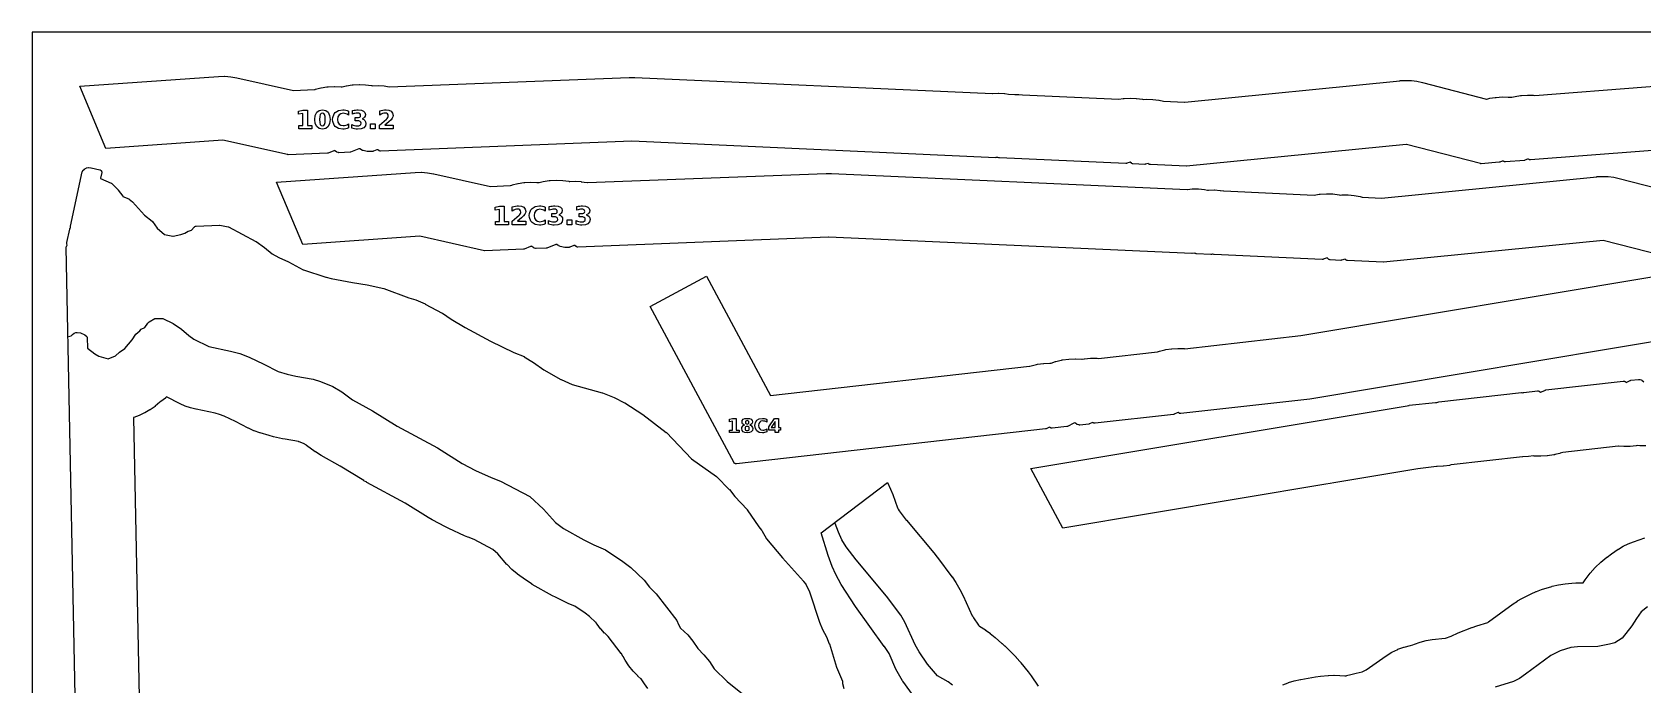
# Model space of a CAD drawing. Header units: millimetres. Extents: x 0 to 841, y 0 to 594.
# Drawn here: x 0 to 503, y 390 to 594 of the extents above; entities that cross this region are included whole.
import ezdxf

# ---------------------------------------------------------------- set-up
doc = ezdxf.new("R2010")
doc.units = ezdxf.units.MM
for name, color, linetype in [('CUT', 1, 'Continuous'), ('ENGRAVE', 5, 'Continuous'), ('SHEET_EDGE_DO_NOT_CUT', 8, 'Continuous')]:
    doc.layers.add(name, color=color, linetype=linetype)

msp = doc.modelspace()

# ---------------------------------------------------------------- linework, layer by layer
at = {"layer": 'CUT'}
for points in [[(540.4, 559.67), (468.24, 554.11), (468.19, 554.11), (468.13, 554.11), (467.95, 554.14), (467.9, 554.15), (467.84, 554.17), (467.79, 554.19), (467.75, 554.22), (467.61, 554.31), (467.6, 554.32), (467.58, 554.32), (467.29, 554.29), (467.28, 554.29), (467.27, 554.28), (466.47, 553.99), (466.43, 553.98), (466.38, 553.97), (466.34, 553.96), (460.36, 553.5), (460.3, 553.5), (460.24, 553.5), (460.06, 553.53), (460.01, 553.54), (459.96, 553.56), (459.91, 553.58), (459.86, 553.61), (459.72, 553.71), (459.71, 553.71), (459.7, 553.71), (459.4, 553.68), (459.39, 553.68), (459.38, 553.68), (458.59, 553.38), (458.54, 553.37), (458.5, 553.36), (458.45, 553.35), (452.75, 552.92), (452.69, 552.92), (452.64, 552.92), (452.58, 552.93), (429.41, 558.96), (429.4, 558.96), (429.38, 558.96), (360.71, 552.13), (360.64, 552.13), (349.4, 552.63), (349.35, 552.64), (349.31, 552.64), (349.27, 552.65), (349.1, 552.71), (349.05, 552.72), (349.01, 552.74), (348.97, 552.76), (348.93, 552.79), (348.9, 552.82), (348.71, 552.99), (348.7, 553), (348.69, 553), (347.87, 552.74), (347.83, 552.72), (347.79, 552.72), (347.74, 552.71), (347.7, 552.71), (343.94, 552.88), (343.88, 552.88), (343.82, 552.9), (343.65, 552.95), (343.61, 552.96), (343.57, 552.98), (343.53, 553), (343.49, 553.03), (343.46, 553.06), (343.13, 553.35), (343.12, 553.36), (343.11, 553.36), (342.82, 553.33), (342.81, 553.33), (342.8, 553.33), (342.1, 553.04), (342.06, 553.02), (342.02, 553.01), (341.97, 553), (341.82, 552.98), (341.78, 552.98), (341.73, 552.98), (302.21, 554.75), (302.16, 554.76), (302.12, 554.77), (302.07, 554.78), (301.76, 554.88), (301.75, 554.88), (301.74, 554.88), (301.16, 554.81), (301.12, 554.8), (301.08, 554.8), (187.38, 559.92), (187.36, 559.92), (108.84, 556.86), (108.78, 556.86), (108.72, 556.87), (108.55, 556.9), (108.5, 556.91), (108.45, 556.93), (108.4, 556.96), (108.36, 556.99), (108, 557.24), (107.99, 557.25), (107.98, 557.25), (107.7, 557.22), (107.69, 557.22), (107.68, 557.22), (106.63, 556.8), (106.58, 556.78), (106.52, 556.77), (106.47, 556.77), (104.81, 556.7), (104.76, 556.7), (104.72, 556.71), (104.67, 556.71), (103.37, 557.03), (103.32, 557.05), (103.27, 557.07), (103.22, 557.09), (102.42, 557.6), (102.41, 557.6), (102.4, 557.6), (102.1, 557.57), (102.09, 557.57), (102.08, 557.57), (99.48, 556.52), (99.44, 556.51), (99.4, 556.5), (99.35, 556.49), (99.31, 556.49), (95.84, 556.36), (95.8, 556.36), (95.75, 556.36), (95.71, 556.37), (95.66, 556.38), (95.24, 556.52), (95.19, 556.54), (95.15, 556.56), (95.11, 556.59), (94.54, 556.98), (94.53, 556.99), (94.52, 556.99), (94.23, 556.96), (94.22, 556.96), (94.21, 556.96), (92.46, 556.25), (92.42, 556.24), (92.38, 556.23), (92.34, 556.22), (92.3, 556.22), (79.93, 555.73), (79.88, 555.73), (79.84, 555.74), (79.8, 555.74), (59.6, 560.25), (59.59, 560.25), (59.58, 560.25), (23.04, 557.68), (14.84, 577.15), (58.17, 580.2), (58.2, 580.2), (60.09, 580.25), (60.14, 580.24), (62.02, 580.1), (62.07, 580.1), (63.93, 579.78), (63.96, 579.77), (81.67, 575.82), (81.68, 575.82), (81.69, 575.82), (88.19, 576.07), (88.2, 576.07), (88.22, 576.08), (88.43, 576.15), (88.48, 576.16), (90.24, 576.61), (90.29, 576.62), (92.1, 576.9), (92.12, 576.9), (92.42, 576.93), (92.45, 576.93), (94.47, 577.04), (94.52, 577.04), (96.53, 576.94), (96.59, 576.94), (96.83, 576.9), (96.84, 576.9), (96.86, 576.9), (98.11, 577.22), (98.16, 577.23), (99.99, 577.51), (100.02, 577.51), (100.32, 577.55), (100.34, 577.55), (102.22, 577.66), (102.27, 577.66), (104.14, 577.58), (104.19, 577.58), (106.05, 577.33), (106.09, 577.32), (106.46, 577.23), (106.47, 577.23), (106.48, 577.23), (108.06, 577.3), (108.11, 577.3), (109.94, 577.21), (109.99, 577.2), (111.52, 576.98), (111.53, 576.98), (111.54, 576.98), (186.58, 579.9), (186.6, 579.9), (188.25, 579.9), (188.28, 579.9), (300.1, 574.87), (300.11, 574.87), (300.12, 574.87), (300.12, 574.87), (300.17, 574.87), (301.98, 574.94), (302.02, 574.94), (303.83, 574.83), (303.88, 574.83), (305.06, 574.65), (305.09, 574.64), (307.02, 574.56), (307.03, 574.56), (308.23, 574.56), (308.28, 574.56), (309.45, 574.45), (309.47, 574.45), (339.55, 573.1), (339.56, 573.1), (339.57, 573.1), (340.87, 573.29), (340.89, 573.29), (341.18, 573.32), (341.2, 573.32), (343.09, 573.42), (343.13, 573.42), (345, 573.33), (345.05, 573.32), (346.9, 573.06), (346.95, 573.05), (347.21, 572.99), (347.23, 572.98), (347.24, 572.98), (348.18, 573.05), (348.23, 573.06), (350.14, 573.01), (350.19, 573.01), (352.1, 572.77), (352.15, 572.77), (353.46, 572.47), (353.47, 572.47), (353.48, 572.47), (360.11, 572.17), (360.15, 572.17), (427.4, 578.86), (427.43, 578.87), (429.16, 578.96), (429.2, 578.96), (430.92, 578.9), (430.97, 578.9), (432.68, 578.69), (432.72, 578.68), (434.42, 578.32), (434.44, 578.32), (454.46, 573.11), (454.47, 573.11), (454.48, 573.11), (454.5, 573.11), (454.51, 573.11), (454.52, 573.11), (455.49, 573.35), (455.53, 573.36), (457.15, 573.61), (457.17, 573.61), (457.46, 573.64), (457.49, 573.65), (459.33, 573.77), (459.38, 573.77), (461.21, 573.72), (461.26, 573.71), (461.68, 573.66), (461.69, 573.66), (461.7, 573.66), (462.38, 573.71), (462.39, 573.72), (462.4, 573.72), (463.37, 573.95), (463.41, 573.96), (465.02, 574.21), (465.04, 574.22), (465.34, 574.25), (465.36, 574.25), (467.21, 574.38), (467.25, 574.38), (469.09, 574.33), (469.13, 574.32), (469.56, 574.27), (469.57, 574.27), (469.58, 574.27), (538.87, 579.61)], [(15.22, 298.43), (10.63, 526.75), (10.63, 526.79), (10.63, 526.83), (10.64, 526.87), (10.69, 527.05), (10.7, 527.1), (10.72, 527.14), (10.74, 527.19), (10.77, 527.23), (10.8, 527.27), (10.94, 527.43), (10.95, 527.44), (10.94, 527.45), (10.84, 527.87), (10.83, 527.92), (10.82, 527.96), (10.82, 528.01), (10.82, 528.17), (10.83, 528.22), (10.84, 528.27), (11.75, 532.48), (11.76, 532.53), (11.78, 532.57), (11.8, 532.62), (11.97, 532.92), (11.98, 532.93), (11.97, 532.94), (11.95, 533.3), (11.95, 533.34), (11.95, 533.39), (11.96, 533.44), (15.65, 550.4), (15.66, 550.44), (15.68, 550.48), (15.69, 550.52), (15.79, 550.71), (15.81, 550.75), (15.81, 550.75), (15.84, 550.79), (15.86, 550.82), (15.89, 550.85), (16.31, 551.24), (16.34, 551.27), (16.38, 551.3), (16.42, 551.32), (16.87, 551.55), (16.91, 551.57), (16.95, 551.59), (16.99, 551.6), (17.55, 551.71), (17.6, 551.72), (17.65, 551.73), (17.69, 551.72), (18.34, 551.67), (18.38, 551.66), (18.42, 551.66), (21.12, 551.01), (21.17, 551), (21.21, 550.98), (21.33, 550.93), (21.38, 550.9), (21.43, 550.87), (21.47, 550.84), (21.51, 550.8), (21.59, 550.7), (21.62, 550.67), (21.64, 550.62), (21.66, 550.58), (21.68, 550.54), (21.69, 550.49), (21.72, 550.36), (21.73, 550.31), (21.73, 550.26), (21.73, 550.21), (21.72, 550.15), (21.35, 548.36), (21.35, 548.35), (21.36, 548.34), (24.68, 546.87), (24.73, 546.84), (24.77, 546.82), (24.8, 546.79), (24.84, 546.76), (26.82, 544.74), (26.87, 544.69), (28.34, 542.73), (28.35, 542.72), (28.36, 542.71), (30.17, 541.93), (30.22, 541.91), (30.26, 541.88), (30.29, 541.86), (31.29, 541.03), (31.32, 541.01), (31.35, 540.98), (35.08, 536.84), (35.09, 536.84), (35.1, 536.83), (37.47, 534.94), (37.5, 534.91), (37.53, 534.88), (37.56, 534.84), (39.07, 532.79), (39.08, 532.77), (39.09, 532.76), (41.37, 530.84), (41.38, 530.83), (41.39, 530.83), (43.98, 530.23), (43.99, 530.22), (44, 530.23), (46.4, 530.77), (46.43, 530.77), (47.71, 531.21), (47.72, 531.22), (47.74, 531.23), (48.7, 531.82), (48.75, 531.85), (48.79, 531.87), (48.84, 531.88), (49.74, 532.11), (49.75, 532.11), (49.76, 532.12), (50.66, 533.13), (50.7, 533.17), (50.73, 533.2), (50.78, 533.23), (50.82, 533.25), (51.04, 533.36), (51.09, 533.38), (51.13, 533.39), (51.18, 533.4), (51.23, 533.4), (58.53, 533.71), (58.59, 533.71), (58.65, 533.7), (61.24, 533.19), (61.29, 533.18), (61.33, 533.16), (61.37, 533.14), (69.93, 528.61), (69.98, 528.58), (72.58, 526.75), (72.61, 526.72), (74.96, 524.8), (74.97, 524.79), (74.98, 524.79), (77.04, 523.6), (77.07, 523.59), (80.05, 522.29), (80.08, 522.28), (84.72, 519.78), (84.73, 519.77), (84.74, 519.77), (91.79, 517.44), (91.81, 517.44), (93.41, 517.05), (93.42, 517.05), (100.08, 515.76), (100.09, 515.75), (104.67, 515.05), (104.7, 515.04), (109.83, 513.93), (109.86, 513.93), (109.9, 513.91), (117.68, 510.97), (117.7, 510.96), (119.84, 510.35), (119.9, 510.33), (122.79, 509.08), (122.84, 509.06), (128.15, 506.18), (128.19, 506.16), (130.89, 504.31), (130.91, 504.31), (135.27, 501.71), (135.28, 501.7), (143.18, 497.43), (143.19, 497.42), (150.48, 493.91), (150.5, 493.9), (153.7, 492.64), (153.74, 492.62), (153.77, 492.6), (156.63, 490.84), (156.67, 490.82), (159.84, 488.49), (159.87, 488.48), (165.23, 485.49), (165.25, 485.48), (168.74, 483.9), (168.75, 483.9), (168.76, 483.9), (178.13, 481.36), (178.18, 481.34), (181.85, 479.86), (181.89, 479.85), (185.13, 478.21), (185.18, 478.19), (190.76, 474.56), (190.79, 474.54), (198.12, 468.94), (198.15, 468.92), (198.17, 468.89), (205.98, 460.71), (205.99, 460.71), (206, 460.7), (213.82, 455.17), (213.86, 455.14), (213.89, 455.11), (217.82, 451.14), (217.86, 451.1), (219.56, 448.97), (219.57, 448.95), (223.36, 444.83), (223.4, 444.78), (227.05, 439.46), (227.06, 439.44), (227.92, 438.39), (227.94, 438.36), (227.97, 438.32), (229.44, 435.73), (229.45, 435.72), (229.45, 435.71), (234.43, 429.81), (234.44, 429.8), (241.02, 422.44), (241.05, 422.4), (241.7, 421.52), (241.72, 421.49), (241.74, 421.45), (242.88, 419.26), (242.9, 419.22), (242.91, 419.18), (246.02, 409.71), (246.02, 409.69), (246.98, 407.38), (247, 407.36), (248.2, 405.12), (248.22, 405.07), (249.08, 402.92), (249.09, 402.89), (251.36, 395.57), (251.37, 395.55), (253.17, 391.18), (253.19, 391.13), (253.2, 391.08), (253.21, 391.04), (253.21, 390.99), (253.21, 390.49), (253.21, 390.47), (253.21, 390.46), (253.67, 388.9)], [(514.08, 522.93), (490.91, 528.96), (490.9, 528.96), (490.88, 528.96), (422.21, 522.13), (422.14, 522.13), (411.05, 522.63), (411.01, 522.63), (410.97, 522.64), (410.93, 522.65), (410.76, 522.7), (410.71, 522.71), (410.67, 522.73), (410.63, 522.76), (410.59, 522.79), (410.55, 522.82), (410.25, 523.12), (410.24, 523.12), (410.23, 523.12), (409.14, 522.75), (409.1, 522.74), (409.05, 522.73), (409, 522.72), (408.96, 522.72), (405.62, 522.87), (405.57, 522.87), (405.53, 522.88), (405.48, 522.9), (405.26, 522.97), (405.21, 522.99), (405.16, 523.02), (405.12, 523.05), (405.07, 523.08), (404.68, 523.47), (404.67, 523.47), (404.66, 523.47), (404.36, 523.44), (404.35, 523.44), (404.34, 523.44), (403.4, 523.04), (403.36, 523.03), (403.32, 523.02), (403.28, 523.01), (403.12, 522.99), (403.08, 522.99), (403.04, 522.99), (369.35, 524.5), (369.3, 524.5), (369.25, 524.51), (369.21, 524.53), (368.88, 524.64), (368.87, 524.64), (368.86, 524.64), (368.48, 524.56), (368.44, 524.55), (368.39, 524.55), (368.35, 524.55), (363.87, 524.75), (363.82, 524.75), (363.77, 524.76), (363.62, 524.8), (363.57, 524.81), (363.53, 524.83), (363.48, 524.86), (363.44, 524.89), (363.3, 524.99), (363.3, 525), (363.28, 524.99), (362.49, 524.83), (362.44, 524.82), (362.4, 524.81), (362.36, 524.81), (248.88, 529.92), (248.86, 529.92), (170.5, 526.86), (170.46, 526.86), (170.41, 526.87), (170.36, 526.88), (170.14, 526.93), (170.09, 526.95), (170.04, 526.97), (169.99, 526.99), (169.95, 527.03), (169.54, 527.35), (169.53, 527.35), (169.52, 527.35), (169.24, 527.33), (169.23, 527.33), (169.22, 527.32), (167.97, 526.81), (167.91, 526.79), (167.86, 526.78), (167.8, 526.77), (166.54, 526.71), (166.49, 526.71), (166.44, 526.71), (166.4, 526.72), (164.95, 527.08), (164.89, 527.1), (164.84, 527.12), (164.48, 527.3), (164.44, 527.33), (164.4, 527.36), (163.96, 527.7), (163.95, 527.71), (163.94, 527.71), (163.64, 527.68), (163.63, 527.68), (163.62, 527.67), (160.82, 526.52), (160.78, 526.51), (160.73, 526.49), (160.69, 526.49), (160.65, 526.48), (157.5, 526.37), (157.45, 526.37), (157.4, 526.38), (157.36, 526.38), (157.31, 526.4), (156.84, 526.56), (156.79, 526.58), (156.75, 526.6), (156.71, 526.63), (156.08, 527.09), (156.07, 527.1), (156.05, 527.1), (155.76, 527.06), (155.75, 527.06), (155.73, 527.06), (153.73, 526.24), (153.69, 526.23), (153.65, 526.22), (153.61, 526.21), (153.57, 526.21), (141.43, 525.73), (141.38, 525.73), (141.34, 525.74), (141.3, 525.74), (121.1, 530.25), (121.09, 530.25), (121.08, 530.25), (84.54, 527.68), (76.34, 547.15), (119.67, 550.2), (119.7, 550.2), (121.59, 550.25), (121.64, 550.24), (123.52, 550.1), (123.57, 550.1), (125.43, 549.78), (125.46, 549.77), (143.17, 545.82), (143.18, 545.82), (143.19, 545.82), (149.4, 546.06), (149.42, 546.06), (149.43, 546.06), (149.95, 546.25), (150, 546.26), (151.77, 546.71), (151.82, 546.72), (153.64, 547), (153.66, 547), (153.95, 547.04), (153.98, 547.04), (155.8, 547.15), (155.84, 547.15), (157.65, 547.09), (157.7, 547.08), (158.35, 547), (158.37, 547), (158.38, 547), (159.64, 547.32), (159.69, 547.33), (161.53, 547.62), (161.56, 547.62), (161.85, 547.65), (161.88, 547.65), (163.81, 547.76), (163.86, 547.76), (165.77, 547.68), (165.82, 547.68), (167.73, 547.41), (167.77, 547.4), (168.01, 547.34), (168.02, 547.34), (168.03, 547.34), (169.63, 547.41), (169.68, 547.41), (171.54, 547.31), (171.59, 547.3), (173.44, 547.02), (173.48, 547.02), (173.54, 547), (173.55, 547), (173.57, 547), (248.08, 549.9), (248.1, 549.9), (249.75, 549.9), (249.78, 549.9), (360.94, 544.9), (360.97, 544.9), (362.46, 545.03), (362.5, 545.04), (364.39, 545.02), (364.44, 545.02), (366.31, 544.83), (366.36, 544.82), (367.28, 544.63), (367.29, 544.63), (367.3, 544.63), (367.49, 544.66), (367.53, 544.66), (369.37, 544.7), (369.42, 544.7), (371.26, 544.56), (371.3, 544.56), (372.3, 544.39), (372.33, 544.39), (400.55, 543.12), (400.56, 543.12), (400.57, 543.12), (402.11, 543.37), (402.14, 543.37), (402.43, 543.4), (402.46, 543.41), (404.41, 543.53), (404.45, 543.53), (406.39, 543.46), (406.44, 543.45), (408.37, 543.19), (408.41, 543.18), (408.71, 543.11), (408.73, 543.11), (408.74, 543.11), (409.26, 543.16), (409.31, 543.16), (411.17, 543.16), (411.21, 543.16), (413.06, 542.99), (413.11, 542.98), (414.93, 542.63), (414.98, 542.62), (415.58, 542.45), (415.59, 542.44), (415.61, 542.44), (421.61, 542.17), (421.65, 542.17), (488.9, 548.86), (488.93, 548.87), (490.66, 548.96), (490.7, 548.96), (492.42, 548.9), (492.47, 548.9), (494.18, 548.69), (494.22, 548.68), (495.92, 548.32), (495.94, 548.32), (515.78, 543.16)], [(517.41, 499.14), (399.24, 479.38), (399.24, 479.38), (399.21, 479.38), (358.92, 474.83), (358.88, 474.82), (358.84, 474.82), (358.79, 474.83), (358.6, 474.86), (358.56, 474.87), (358.51, 474.88), (358.46, 474.9), (358.42, 474.92), (358.38, 474.95), (358.13, 475.14), (358.12, 475.14), (358.11, 475.14), (357.82, 475.09), (357.81, 475.08), (357.8, 475.08), (356.84, 474.62), (356.79, 474.6), (356.73, 474.58), (356.68, 474.57), (332.13, 471.8), (332.07, 471.79), (332.01, 471.8), (331.85, 471.82), (331.8, 471.83), (331.75, 471.84), (331.7, 471.86), (331.66, 471.88), (331.62, 471.91), (331.37, 472.08), (331.36, 472.09), (331.35, 472.09), (330.34, 471.62), (330.29, 471.6), (330.24, 471.59), (330.19, 471.58), (327.33, 471.25), (327.28, 471.25), (327.24, 471.25), (327.19, 471.26), (327.15, 471.27), (326.54, 471.42), (326.5, 471.43), (326.46, 471.45), (326.42, 471.47), (326.38, 471.49), (325.78, 471.91), (325.77, 471.92), (325.76, 471.91), (325.48, 471.86), (325.47, 471.86), (325.46, 471.85), (323.49, 470.85), (323.45, 470.83), (323.4, 470.82), (323.36, 470.81), (323.32, 470.8), (318.68, 470.28), (318.63, 470.28), (318.57, 470.28), (318.52, 470.29), (318.4, 470.31), (318.35, 470.32), (318.3, 470.34), (318.25, 470.37), (318.21, 470.4), (317.99, 470.55), (317.98, 470.56), (317.97, 470.56), (317.69, 470.5), (317.68, 470.5), (317.67, 470.5), (316.81, 470.09), (316.76, 470.07), (316.71, 470.06), (316.65, 470.05), (220.07, 459.13), (220.03, 459.13), (219.99, 459.13), (219.95, 459.13), (219.76, 459.16), (219.71, 459.16), (219.67, 459.18), (219.63, 459.19), (219.59, 459.21), (219.55, 459.23), (219.5, 459.26), (219.46, 459.29), (219.43, 459.33), (219.39, 459.36), (219.36, 459.4), (219.34, 459.45), (193.06, 508.27), (210.67, 517.74), (230.73, 480.47), (230.74, 480.46), (230.75, 480.46), (311.66, 489.61), (311.67, 489.61), (311.69, 489.62), (312.15, 489.77), (312.19, 489.78), (313.79, 490.17), (313.81, 490.18), (314.1, 490.23), (314.12, 490.24), (316.04, 490.52), (316.08, 490.52), (318, 490.61), (318.05, 490.61), (318.38, 490.6), (318.39, 490.6), (318.4, 490.6), (319.78, 491.08), (319.83, 491.09), (321.57, 491.53), (321.6, 491.53), (321.88, 491.59), (321.91, 491.59), (323.89, 491.88), (323.94, 491.89), (325.93, 491.97), (325.98, 491.97), (327.97, 491.85), (328.02, 491.85), (328.02, 491.85), (328.04, 491.85), (328.05, 491.85), (328.73, 491.97), (328.78, 491.98), (330.74, 492.14), (330.79, 492.14), (332.75, 492.1), (332.8, 492.1), (333.2, 492.05), (333.21, 492.05), (333.22, 492.05), (351.59, 494.12), (351.6, 494.13), (351.61, 494.13), (352.23, 494.34), (352.27, 494.35), (353.88, 494.74), (353.9, 494.75), (354.19, 494.81), (354.21, 494.81), (356.06, 495.09), (356.11, 495.1), (357.97, 495.2), (358.02, 495.2), (359.88, 495.12), (359.93, 495.12), (360.13, 495.09), (360.14, 495.09), (360.15, 495.09), (396.44, 499.19), (396.46, 499.2), (507.4, 517.74)], [(504.25, 464.72), (502.38, 464.75), (502.33, 464.75), (501.54, 464.84), (501.53, 464.84), (501.51, 464.84), (501.23, 464.78), (501.19, 464.77), (499.35, 464.57), (499.3, 464.57), (497.45, 464.54), (497.4, 464.54), (495.66, 464.68), (495.64, 464.68), (495.63, 464.68), (478.3, 462.72), (478.29, 462.71), (478.27, 462.71), (477.43, 462.42), (477.39, 462.4), (475.82, 462), (475.8, 461.99), (475.51, 461.93), (475.49, 461.93), (473.51, 461.6), (473.45, 461.6), (471.46, 461.48), (471.41, 461.48), (469.41, 461.57), (469.36, 461.57), (469.17, 461.6), (469.15, 461.61), (469.14, 461.6), (467.6, 461.39), (467.56, 461.38), (465.8, 461.3), (465.77, 461.3), (465.75, 461.3), (465.74, 461.3), (443.41, 458.77), (443.38, 458.77), (442.99, 458.67), (442.94, 458.66), (441, 458.36), (440.95, 458.36), (438.99, 458.26), (438.94, 458.26), (438.86, 458.26), (438.85, 458.26), (438.84, 458.26), (433.02, 457.6), (433, 457.6), (406.71, 453.21), (406.7, 453.2), (405.6, 452.95), (405.55, 452.94), (404.24, 452.79), (404.22, 452.79), (322.06, 439.06), (312.05, 457.66), (430.23, 477.41), (430.23, 477.41), (430.25, 477.42), (438.54, 478.35), (438.6, 478.35), (438.66, 478.35), (438.95, 478.31), (438.96, 478.31), (438.97, 478.31), (439.52, 478.46), (439.59, 478.47), (465.36, 481.38), (465.41, 481.39), (465.47, 481.38), (465.71, 481.36), (465.73, 481.36), (465.74, 481.36), (465.99, 481.44), (466.04, 481.46), (466.09, 481.46), (470.39, 481.95), (470.44, 481.95), (470.49, 481.95), (470.54, 481.94), (470.79, 481.89), (470.84, 481.88), (470.89, 481.86), (470.93, 481.84), (470.98, 481.82), (471.02, 481.78), (471.3, 481.54), (471.31, 481.54), (471.32, 481.54), (471.61, 481.6), (471.62, 481.6), (471.63, 481.61), (472.83, 482.2), (472.88, 482.22), (472.94, 482.24), (473, 482.25), (497.19, 484.98), (497.24, 484.98), (497.28, 484.98), (497.33, 484.97), (497.54, 484.94), (497.59, 484.93), (497.64, 484.91), (497.68, 484.89), (497.73, 484.86), (497.77, 484.83), (498.06, 484.59), (498.07, 484.59), (498.08, 484.59), (499.37, 485.19), (499.42, 485.21), (499.48, 485.23), (499.53, 485.24), (501.95, 485.52), (502.01, 485.52), (502.07, 485.52), (502.38, 485.48), (502.43, 485.47), (502.49, 485.45), (502.85, 485.33), (502.89, 485.31), (502.93, 485.28), (502.97, 485.26), (503.64, 484.77)], [(192.4, 388.9), (191.3, 390.4), (191.28, 390.42), (190.27, 391.95), (190.25, 391.97), (190.24, 391.99), (190.23, 391.99), (190.22, 392), (189.29, 392.83), (189.27, 392.85), (187.79, 394.32), (187.76, 394.36), (186.45, 395.97), (186.42, 396.01), (185.28, 397.76), (185.27, 397.79), (184.62, 398.91), (184.61, 398.93), (184.1, 399.89), (184.1, 399.9), (184.09, 399.91), (180.01, 405.15), (179.99, 405.18), (178.89, 406.26), (178.87, 406.27), (177.66, 407.56), (177.63, 407.6), (176.54, 408.99), (176.53, 409.01), (176.18, 409.5), (176.18, 409.51), (176.17, 409.52), (174.14, 411.38), (174.13, 411.4), (172.79, 412.43), (172.78, 412.44), (169.56, 414.63), (169.55, 414.64), (169.54, 414.64), (167.71, 415.41), (167.7, 415.42), (166.65, 415.9), (166.63, 415.91), (163.49, 417.47), (163.48, 417.47), (162.62, 417.93), (162.61, 417.93), (156.26, 421.47), (156.23, 421.49), (154.13, 422.85), (154.1, 422.86), (151.6, 424.71), (151.58, 424.73), (149.92, 426.1), (149.88, 426.14), (148.37, 427.69), (148.35, 427.71), (145.52, 430.97), (145.5, 430.99), (143.95, 432.39), (143.95, 432.4), (143.94, 432.4), (138.12, 435.44), (138.1, 435.45), (136.18, 436.19), (136.17, 436.2), (135.09, 436.66), (135.07, 436.66), (130.18, 438.91), (130.17, 438.91), (129.13, 439.42), (129.12, 439.43), (124.99, 441.62), (124.98, 441.63), (123.78, 442.32), (123.77, 442.33), (116.55, 446.84), (116.53, 446.84), (104.54, 453.35), (104.53, 453.36), (103.64, 453.87), (103.63, 453.88), (96.18, 458.43), (96.18, 458.44), (90.33, 461.73), (90.3, 461.74), (88.49, 462.9), (88.47, 462.91), (85.69, 464.91), (85.67, 464.92), (84.78, 465.46), (84.77, 465.47), (84.76, 465.47), (83.38, 466.05), (83.35, 466.05), (83.2, 466.1), (83.17, 466.11), (79.01, 466.83), (79, 466.83), (78.21, 466.99), (78.2, 466.99), (75.45, 467.58), (75.44, 467.58), (74.02, 467.94), (74, 467.95), (71.19, 468.78), (71.17, 468.78), (69.34, 469.42), (69.29, 469.44), (67.54, 470.26), (67.51, 470.27), (63.54, 472.36), (63.53, 472.36), (59.99, 474.01), (59.97, 474.02), (58.54, 474.56), (58.52, 474.57), (57.19, 474.95), (57.18, 474.95), (51.19, 476.18), (51.17, 476.19), (49.5, 476.61), (49.46, 476.62), (47.84, 477.18), (47.8, 477.2), (46.23, 477.9), (46.21, 477.91), (42.01, 480.02), (42, 480.03), (41.99, 480.02), (41.66, 479.72), (41.63, 479.69), (40.2, 478.63), (40.18, 478.61), (39.92, 478.44), (39.92, 478.43), (39.91, 478.42), (39.86, 478.37), (39.84, 478.36), (38.41, 477.12), (38.37, 477.09), (36.84, 476), (36.8, 475.98), (35.18, 475.04), (35.13, 475.02), (33.41, 474.24), (33.39, 474.23), (31.71, 473.57), (31.7, 473.57), (31.7, 473.55), (35.22, 298.81)], [(276.48, 385.19), (272.01, 391.23), (271.98, 391.28), (269.89, 394.93), (269.87, 394.98), (267.76, 399.83), (267.75, 399.84), (267.75, 399.85), (266.28, 402.09), (266.27, 402.1), (257.28, 414.55), (257.26, 414.57), (252.83, 421.45), (252.81, 421.48), (251.13, 424.56), (251.11, 424.6), (250.01, 427.04), (250, 427.07), (248.7, 430.51), (248.69, 430.54), (246.54, 437.53), (267.24, 453.32), (268.23, 451.22), (268.24, 451.2), (268.92, 449.55), (268.93, 449.53), (270.42, 445.42), (270.43, 445.4), (270.63, 444.98), (270.64, 444.95), (270.92, 444.5), (270.93, 444.49), (273.14, 441.53), (273.15, 441.52), (282.24, 430.65), (282.25, 430.64), (282.87, 429.85), (282.88, 429.84), (287.4, 423.84), (287.42, 423.82), (288.61, 422.05), (288.62, 422.03), (289.9, 419.89), (289.91, 419.87), (290.94, 417.9), (290.95, 417.87), (293.77, 411.65), (293.78, 411.63), (294.13, 411.01), (294.14, 410.98), (295.73, 408.69), (295.74, 408.67), (295.9, 408.48), (295.91, 408.47), (295.92, 408.47), (295.98, 408.43), (296, 408.42), (297.87, 407.22), (297.89, 407.21), (299.31, 406.18), (299.33, 406.17), (300.89, 404.92), (300.91, 404.9), (303.04, 403.01), (303.05, 403), (303.87, 402.23), (303.88, 402.22), (307.42, 398.69), (307.44, 398.67), (308.92, 397.02), (308.94, 396.99), (311.26, 394.1), (311.27, 394.09), (312.17, 392.86), (312.19, 392.84), (314.32, 389.7)], [(390.78, 390.07), (392.51, 390.75), (392.56, 390.76), (394.34, 391.28), (394.37, 391.28), (396.37, 391.76), (396.39, 391.76), (397.55, 392), (397.56, 392), (400.97, 392.59), (400.99, 392.59), (402.56, 392.8), (402.58, 392.8), (405.01, 393.03), (405.03, 393.03), (406.78, 393.11), (406.82, 393.11), (408.57, 393.04), (408.59, 393.03), (410.17, 392.9), (410.18, 392.9), (410.2, 392.9), (410.4, 392.92), (410.44, 392.93), (410.71, 392.94), (410.73, 392.94), (410.74, 392.95), (412, 393.32), (412.02, 393.33), (413.69, 393.75), (413.71, 393.75), (415.58, 394.14), (415.59, 394.14), (415.6, 394.14), (416.83, 394.75), (416.84, 394.75), (416.85, 394.76), (423.09, 399.14), (423.11, 399.16), (424.84, 400.24), (424.88, 400.27), (426.7, 401.16), (426.75, 401.18), (428.65, 401.88), (428.7, 401.89), (430.67, 402.39), (430.7, 402.4), (431.41, 402.54), (431.42, 402.55), (431.44, 402.55), (431.92, 402.76), (431.94, 402.76), (433.72, 403.41), (433.76, 403.43), (435.58, 403.9), (435.62, 403.91), (437.49, 404.21), (437.51, 404.21), (441.57, 404.66), (441.58, 404.67), (441.59, 404.67), (443.4, 405.29), (443.43, 405.3), (445.6, 406.31), (445.63, 406.32), (449.9, 407.99), (449.92, 408), (451.4, 408.51), (451.42, 408.52), (454.81, 409.54), (454.82, 409.54), (454.83, 409.55), (455.08, 409.72), (455.09, 409.73), (462.74, 415.35), (462.75, 415.36), (464.08, 416.26), (464.11, 416.28), (465.51, 417.06), (465.52, 417.07), (468.42, 418.55), (468.44, 418.56), (469.98, 419.26), (470.02, 419.27), (471.6, 419.84), (471.62, 419.84), (474.89, 420.85), (474.92, 420.86), (476.91, 421.36), (476.97, 421.37), (479, 421.66), (479.03, 421.67), (481.1, 421.85), (481.12, 421.85), (482.4, 421.92), (482.41, 421.93), (484.68, 421.98), (484.69, 421.98), (484.69, 421.99), (485.3, 422.87), (485.31, 422.89), (486.85, 424.93), (486.87, 424.95), (488.39, 426.74), (488.44, 426.78), (490.17, 428.38), (490.19, 428.4), (492.09, 429.95), (492.11, 429.96), (493.53, 431.02), (493.55, 431.03), (495.62, 432.43), (495.64, 432.45), (497.12, 433.36), (497.16, 433.38), (498.71, 434.15), (498.75, 434.17), (500.37, 434.8), (500.39, 434.81), (503.89, 436)]]:
    msp.add_lwpolyline(points, dxfattribs=at)
at = {"layer": 'ENGRAVE'}
for points in [[(83.27, 564.86), (84.59, 564.86), (84.59, 568.63), (83.23, 568.35), (83.23, 569.37), (84.59, 569.65), (86.02, 569.65), (86.02, 564.86), (87.34, 564.86), (87.34, 563.82), (83.27, 563.82), (83.27, 564.86)], [(93.08, 566.73), (92.92, 565.45), (92.45, 564.49), (91.7, 563.9), (90.68, 563.71), (89.66, 563.9), (88.9, 564.49), (88.43, 565.45), (88.28, 566.73), (88.43, 568.02), (88.9, 568.97), (89.66, 569.56), (90.68, 569.76), (91.7, 569.56), (92.45, 568.97), (92.92, 568.02), (93.08, 566.73)], [(91.57, 566.74), (91.52, 567.67), (91.37, 568.28), (91.09, 568.62), (90.68, 568.73), (90.27, 568.62), (89.99, 568.28), (89.83, 567.67), (89.78, 566.74), (89.83, 565.8), (89.99, 565.18), (90.27, 564.84), (90.68, 564.73), (91.09, 564.84), (91.37, 565.18), (91.52, 565.8), (91.57, 566.74)], [(98.82, 564.14), (98.4, 563.95), (97.96, 563.82), (97.5, 563.73), (97.02, 563.71), (95.71, 563.91), (94.71, 564.52), (94.34, 564.96), (93.91, 566.07), (93.86, 566.73), (93.91, 567.39), (94.34, 568.5), (94.71, 568.94), (95.71, 569.55), (97.02, 569.76), (97.5, 569.73), (97.96, 569.65), (98.4, 569.51), (98.82, 569.32), (98.82, 568.12), (98.41, 568.36), (98, 568.53), (97.58, 568.63), (97.14, 568.67), (96.42, 568.54), (95.87, 568.15), (95.53, 567.54), (95.41, 566.73), (95.53, 565.92), (95.87, 565.31), (96.42, 564.92), (97.14, 564.8), (97.58, 564.83), (98, 564.93), (98.41, 565.1), (98.82, 565.35), (98.82, 564.14)], [(103.06, 566.96), (103.58, 566.76), (103.95, 566.43), (104.19, 566.01), (104.26, 565.48), (104.1, 564.71), (103.6, 564.16), (102.78, 563.82), (101.66, 563.71), (101.21, 563.72), (100.76, 563.78), (100.31, 563.87), (99.87, 564), (99.87, 565.16), (100.29, 564.97), (100.7, 564.84), (101.12, 564.76), (101.52, 564.73), (102.05, 564.78), (102.44, 564.94), (102.68, 565.19), (102.76, 565.53), (102.68, 565.88), (102.43, 566.13), (102.03, 566.29), (101.47, 566.34), (100.87, 566.34), (100.87, 567.31), (101.5, 567.31), (101.99, 567.35), (102.34, 567.49), (102.55, 567.71), (102.62, 568.03), (102.55, 568.32), (102.35, 568.55), (102.03, 568.68), (101.59, 568.73), (101.23, 568.71), (100.86, 568.65), (100.49, 568.55), (100.12, 568.41), (100.12, 569.51), (100.56, 569.62), (101, 569.69), (101.43, 569.74), (101.86, 569.76), (102.85, 569.66), (103.56, 569.38), (103.98, 568.92), (104.12, 568.26), (104.06, 567.8), (103.85, 567.42), (103.52, 567.15), (103.06, 566.96)], [(110.24, 564.92), (112.81, 564.92), (112.81, 563.82), (108.57, 563.82), (108.57, 564.92), (110.7, 566.8), (110.95, 567.06), (111.12, 567.31), (111.22, 567.56), (111.26, 567.82), (111.19, 568.19), (110.98, 568.48), (110.66, 568.67), (110.25, 568.73), (109.88, 568.69), (109.48, 568.58), (109.05, 568.39), (108.59, 568.13), (108.59, 569.41), (109.09, 569.56), (109.59, 569.67), (110.08, 569.74), (110.56, 569.76), (111.49, 569.64), (112.19, 569.3), (112.62, 568.74), (112.77, 568.01), (112.71, 567.55), (112.52, 567.12), (112.14, 566.64), (111.49, 566.02), (110.24, 564.92)], [(105.71, 565.33), (107.12, 565.33), (107.12, 563.82), (105.71, 563.82), (105.71, 565.33)], [(144.74, 534.86), (146.07, 534.86), (146.07, 538.63), (144.7, 538.35), (144.7, 539.37), (146.06, 539.65), (147.49, 539.65), (147.49, 534.86), (148.82, 534.86), (148.82, 533.82), (144.74, 533.82), (144.74, 534.86)], [(151.67, 534.92), (154.24, 534.92), (154.24, 533.82), (150, 533.82), (150, 534.92), (152.13, 536.8), (152.38, 537.06), (152.55, 537.31), (152.65, 537.56), (152.69, 537.82), (152.62, 538.19), (152.41, 538.48), (152.09, 538.67), (151.68, 538.73), (151.31, 538.69), (150.91, 538.58), (150.48, 538.39), (150.01, 538.13), (150.01, 539.41), (150.52, 539.56), (151.02, 539.67), (151.51, 539.74), (151.99, 539.76), (152.92, 539.64), (153.62, 539.3), (154.05, 538.74), (154.2, 538.01), (154.14, 537.55), (153.95, 537.12), (153.57, 536.64), (152.92, 536.02), (151.67, 534.92)], [(160.29, 534.14), (159.87, 533.95), (159.43, 533.82), (158.97, 533.73), (158.49, 533.71), (157.18, 533.91), (156.18, 534.52), (155.81, 534.96), (155.38, 536.07), (155.33, 536.73), (155.38, 537.39), (155.81, 538.5), (156.18, 538.94), (157.18, 539.55), (158.49, 539.76), (158.97, 539.73), (159.43, 539.65), (159.87, 539.51), (160.29, 539.32), (160.29, 538.12), (159.88, 538.36), (159.47, 538.53), (159.05, 538.63), (158.61, 538.67), (157.89, 538.54), (157.35, 538.15), (157, 537.54), (156.89, 536.73), (157, 535.92), (157.35, 535.31), (157.89, 534.92), (158.61, 534.8), (159.05, 534.83), (159.47, 534.93), (159.88, 535.1), (160.29, 535.35), (160.29, 534.14)], [(164.53, 536.96), (165.05, 536.76), (165.43, 536.43), (165.66, 536.01), (165.73, 535.48), (165.57, 534.71), (165.07, 534.16), (164.25, 533.82), (163.13, 533.71), (162.68, 533.72), (162.23, 533.78), (161.78, 533.87), (161.34, 534), (161.34, 535.16), (161.76, 534.97), (162.18, 534.84), (162.59, 534.76), (162.99, 534.73), (163.52, 534.78), (163.91, 534.94), (164.15, 535.19), (164.23, 535.53), (164.15, 535.88), (163.9, 536.13), (163.5, 536.29), (162.94, 536.34), (162.34, 536.34), (162.34, 537.31), (162.97, 537.31), (163.47, 537.35), (163.81, 537.49), (164.02, 537.71), (164.09, 538.03), (164.02, 538.32), (163.82, 538.55), (163.5, 538.68), (163.06, 538.73), (162.7, 538.71), (162.33, 538.65), (161.96, 538.55), (161.59, 538.41), (161.59, 539.51), (162.03, 539.62), (162.47, 539.69), (162.9, 539.74), (163.33, 539.76), (164.32, 539.66), (165.03, 539.38), (165.45, 538.92), (165.6, 538.26), (165.53, 537.8), (165.33, 537.42), (164.99, 537.15), (164.53, 536.96)], [(173.13, 536.96), (173.65, 536.76), (174.03, 536.43), (174.26, 536.01), (174.34, 535.48), (174.17, 534.71), (173.67, 534.16), (172.86, 533.82), (171.74, 533.71), (171.29, 533.72), (170.84, 533.78), (170.39, 533.87), (169.94, 534), (169.94, 535.16), (170.36, 534.97), (170.78, 534.84), (171.19, 534.76), (171.6, 534.73), (172.13, 534.78), (172.52, 534.94), (172.75, 535.19), (172.83, 535.53), (172.75, 535.88), (172.51, 536.13), (172.1, 536.29), (171.54, 536.34), (170.94, 536.34), (170.94, 537.31), (171.58, 537.31), (172.07, 537.35), (172.42, 537.49), (172.63, 537.71), (172.7, 538.03), (172.63, 538.32), (172.43, 538.55), (172.1, 538.68), (171.67, 538.73), (171.3, 538.71), (170.93, 538.65), (170.56, 538.55), (170.19, 538.41), (170.19, 539.51), (170.64, 539.62), (171.08, 539.69), (171.51, 539.74), (171.94, 539.76), (172.93, 539.66), (173.64, 539.38), (174.06, 538.92), (174.2, 538.26), (174.13, 537.8), (173.93, 537.42), (173.6, 537.15), (173.13, 536.96)], [(167.19, 535.33), (168.59, 535.33), (168.59, 533.82), (167.19, 533.82), (167.19, 535.33)], [(217.87, 469.68), (218.86, 469.68), (218.86, 472.5), (217.84, 472.29), (217.84, 473.06), (218.86, 473.27), (219.93, 473.27), (219.93, 469.68), (220.92, 469.68), (220.92, 468.9), (217.87, 468.9), (217.87, 469.68)], [(222.6, 471.23), (222.25, 471.38), (222, 471.59), (221.85, 471.87), (221.8, 472.22), (221.9, 472.7), (222.21, 473.06), (222.72, 473.28), (223.43, 473.35), (224.12, 473.28), (224.63, 473.06), (224.94, 472.71), (225.05, 472.22), (225, 471.87), (224.84, 471.59), (224.59, 471.38), (224.24, 471.23), (224.63, 471.06), (224.91, 470.83), (225.08, 470.51), (225.14, 470.13), (225.03, 469.56), (224.71, 469.14), (224.17, 468.89), (223.43, 468.81), (222.68, 468.89), (222.14, 469.14), (221.81, 469.56), (221.7, 470.13), (221.76, 470.51), (221.93, 470.83), (222.21, 471.06), (222.6, 471.23)], [(229.53, 469.14), (229.21, 469), (228.88, 468.89), (228.54, 468.83), (228.18, 468.81), (227.2, 468.96), (226.45, 469.42), (225.97, 470.14), (225.81, 471.08), (225.97, 472.02), (226.45, 472.74), (227.2, 473.2), (228.18, 473.35), (228.54, 473.33), (228.88, 473.27), (229.21, 473.17), (229.53, 473.02), (229.53, 472.12), (229.22, 472.31), (228.91, 472.43), (228.6, 472.51), (228.27, 472.53), (227.73, 472.44), (227.32, 472.15), (227.06, 471.69), (226.98, 471.08), (227.06, 470.47), (227.32, 470.02), (227.73, 469.73), (228.27, 469.63), (228.6, 469.65), (228.91, 469.73), (229.22, 469.86), (229.53, 470.04), (229.53, 469.14)], [(231.94, 473.27), (233.19, 473.27), (233.19, 470.51), (233.81, 470.51), (233.81, 469.69), (233.19, 469.69), (233.19, 468.9), (232.12, 468.9), (232.12, 469.69), (230.19, 469.69), (230.19, 470.66), (231.94, 473.27)], [(223.43, 470.85), (223.15, 470.81), (222.94, 470.68), (222.81, 470.47), (222.77, 470.19), (222.81, 469.9), (222.94, 469.69), (223.15, 469.56), (223.43, 469.52), (223.7, 469.56), (223.91, 469.69), (224.03, 469.9), (224.07, 470.19), (224.03, 470.47), (223.91, 470.68), (223.7, 470.81), (223.43, 470.85)], [(222.87, 472.1), (222.9, 471.87), (223.01, 471.7), (223.19, 471.6), (223.43, 471.56), (223.66, 471.6), (223.83, 471.7), (223.94, 471.87), (223.98, 472.1), (223.94, 472.33), (223.83, 472.5), (223.66, 472.61), (223.43, 472.64), (223.19, 472.61), (223.01, 472.5), (222.9, 472.33), (222.87, 472.1)], [(232.12, 472.34), (230.89, 470.51), (232.12, 470.51), (232.12, 472.34)]]:
    msp.add_lwpolyline(points, close=True, dxfattribs=at)
for points in [[(12.19, 499.13), (12.54, 499.54), (13.07, 499.93), (13.59, 500.13), (14.07, 500.22), (15.04, 500.09), (16.47, 499.45), (17.03, 498.97), (17.18, 498.65), (17.27, 495.23), (19.62, 493.47), (20.84, 492.8), (23.7, 491.91), (26.04, 492.83), (27.3, 494.03), (28.93, 495.15), (31.24, 497.88), (32.4, 499.7), (33.58, 500.65), (34.09, 501.26), (35.2, 501.77), (36.1, 503.06), (36.57, 503.46), (38.31, 504.53), (40.85, 504.57), (44.06, 502.96), (46.68, 501.18), (48.94, 499.21), (50.51, 498.14), (55.2, 495.77), (61.96, 494.39), (64.85, 493.56), (67.76, 492.46), (72.41, 490.29), (76.83, 487.97), (79.66, 487.13), (82.42, 486.54), (87.84, 485.6), (90.13, 484.9), (93.89, 483.34), (96.75, 481.58), (100.12, 479.17), (106.31, 475.69), (114.08, 470.93), (126.62, 464.13), (134.37, 459.29), (138.51, 457.09), (143.41, 454.84), (146.38, 453.69), (155.46, 448.95), (159.82, 445.01), (163.47, 440.81), (165.99, 438.95), (172.36, 435.4), (175.51, 433.83), (179.18, 432.28), (184.54, 428.63), (187.04, 426.69), (191.27, 422.8), (192.85, 420.58), (194.95, 418.53), (201.47, 410.15), (201.94, 408.91), (202.61, 407.76), (204.87, 405.74), (206.48, 403.69), (207.95, 401.48), (209.92, 399.47), (211.64, 397.37), (213.11, 395.13), (217.12, 391.07), (221.91, 387.26)], [(11.49, 498.87), (12.19, 499.13)], [(287.61, 389.96), (286.17, 391), (282.88, 392.85), (279.79, 396.58), (277.14, 400.4), (275.91, 402.61), (272.73, 409.63), (271.44, 411.8), (266.91, 417.81), (257.45, 429.12), (254.39, 433.21), (253.01, 435.43), (251.92, 437.77), (250.93, 440.5)], [(504.75, 414.46), (502.82, 412.89), (501.27, 410.83), (499.82, 408.5), (496.79, 404.68), (494.53, 403.21), (492.87, 402.74), (489.24, 402.09), (482.89, 401.93), (480.8, 401.74), (477.51, 400.73), (474.59, 399.24), (466.66, 393.41), (464.74, 392.1), (462.86, 391.08), (457.2, 389.37)]]:
    msp.add_lwpolyline(points, dxfattribs=at)
at = {"layer": 'SHEET_EDGE_DO_NOT_CUT'}
msp.add_lwpolyline([(0, 0), (841, 0), (841, 594), (0, 594)], close=True, dxfattribs=at)

doc.saveas('drawing.dxf')
